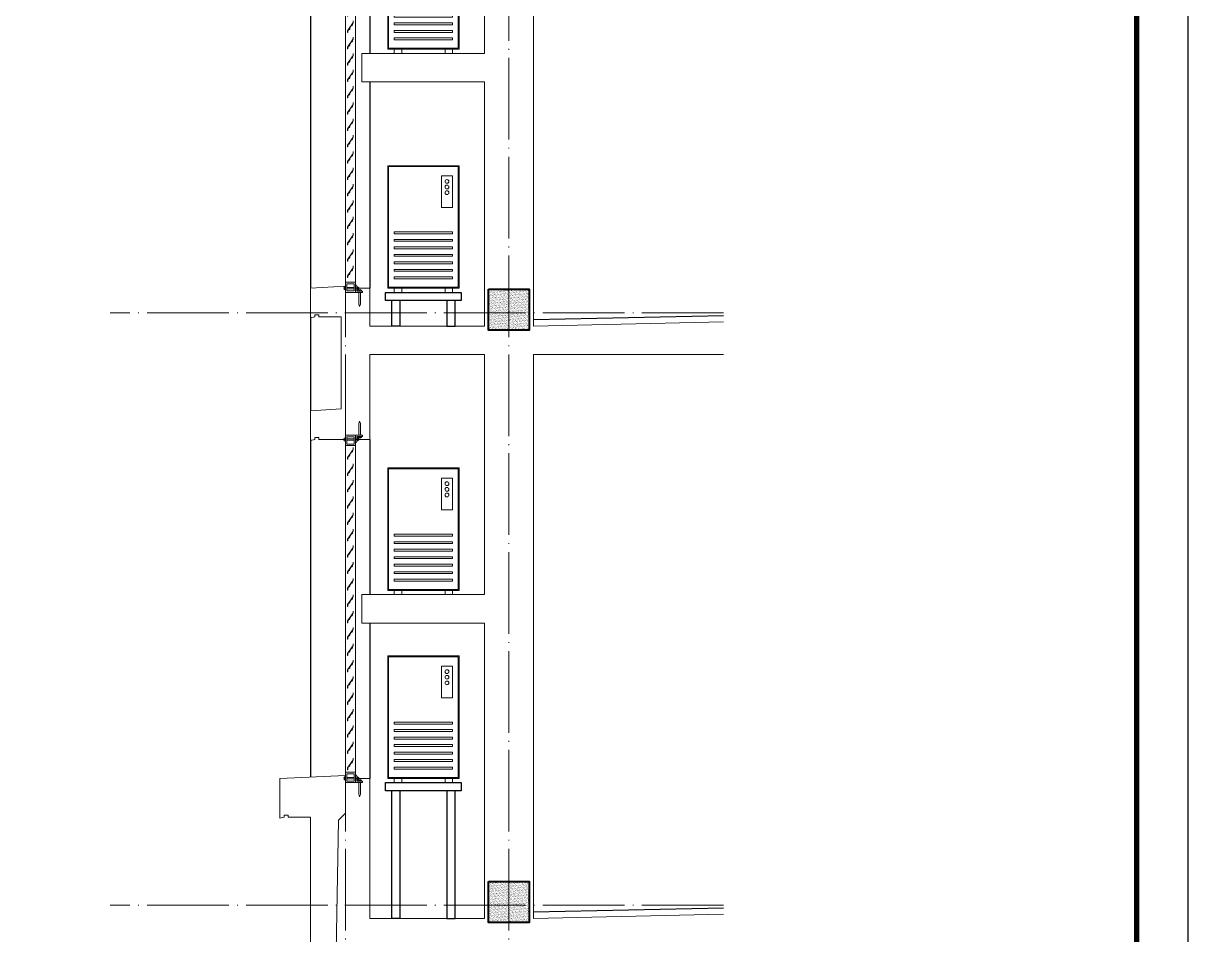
# Model space of a CAD drawing. Extents: x 27938 to 983267, y -209821 to 1628073.
# Drawn here: x 855683 to 861380, y -162788 to -158326 of the extents above; entities that cross this region are included whole.
import ezdxf

# ---------------------------------------------------------------- set-up
doc = ezdxf.new("R2010")
doc.units = 0
doc.header["$LTSCALE"] = 1000
doc.header["$MEASUREMENT"] = 0
doc.linetypes.add('DOTE', pattern=[2.42, 2, -0.2, 0.02, -0.2])
for name, color, linetype, lineweight in [('DOTE', 19, 'DOTE', 9), ('WALL', 9, 'Continuous', 40), ('内粉刷', 37, 'Continuous', 9), ('平面-空调室外机', 143, 'Continuous', 9), ('立面-洞口示意', 152, 'Continuous', 13), ('立面-百叶', 36, 'Continuous', 9)]:
    doc.layers.add(name, color=color, linetype=linetype, lineweight=lineweight)
doc.layers.add('yichutu', color=7, linetype='Continuous', true_color=0xffffff, plot=False)
for name, color, linetype in [('图框', 140, 'Continuous'), ('看线', 251, 'Continuous'), ('空调外机', 8, 'Continuous'), ('立面-看线', 251, 'Continuous')]:
    doc.layers.add(name, color=color, linetype=linetype)

# ---------------------------------------------------------------- blocks, each defined once
blk = doc.blocks.new('GFDDDDRG')
at = {"layer": '图框'}
blk.add_lwpolyline([(923310, -107437), (923310, -159999), (893610, -159999), (893610, -107437)], close=True, dxfattribs=at)
blk.add_lwpolyline([(923310, -107437), (923310, -159999), (893610, -159999), (893610, -107437)], close=True, dxfattribs=at)
at = {"layer": '图框', "const_width": 50}
blk.add_lwpolyline([(894110, -159499), (922810, -159499), (922810, -108687), (894110, -108687)], close=True, dxfattribs=at)
blk = doc.blocks.new('A$C245D61ED')
at = {"layer": '立面-百叶'}
for p, q in [((61.8, 57.3), (65.7, 69.8)), ((61.8, 0), (61.8, 57.3)), ((65.7, 69.8), (70, 57.3)), ((70, 0), (70, 57.3)), ((45.9, 0), (79.7, 0)), ((79.7, -6.2), (79.7, 0)), ((-7.5, -18.3), (-11.1, -18.3)), ((-7.5, -22.8), (-11.1, -22.8)), ((-7.5, -18.3), (-7.5, -22.8)), ((-4.1, -2150), (-4.1, -50)), ((38.4, -17.9), (3.4, -17.9)), ((38.4, -24.1), (3.4, -24.1)), ((45.9, -2150), (45.9, -50)), ((52.2, -6.2), (52.2, -31.7)), ((52.2, -6.2), (79.7, -6.2)), ((61.3, -17.9), (52.2, -17.9)), ((61.3, -24.1), (52.2, -24.1)), ((61.3, -24.1), (61.3, -17.9)), ((63.4, -10.2), (63.4, -14.4)), ((63.4, -10.2), (68.8, -10.2)), ((68.8, -10.2), (68.8, -14.4)), ((-7.5, -2177.2), (-11.1, -2177.2)), ((-7.5, -2181.7), (-11.1, -2181.7)), ((-7.5, -2181.7), (-7.5, -2177.2)), ((38.4, -2175.9), (3.4, -2175.9)), ((38.4, -2182.1), (3.4, -2182.1)), ((45.9, -2200), (79.7, -2200)), ((52.2, -2193.7), (52.2, -2168.3)), ((61.3, -2175.9), (52.2, -2175.9)), ((61.3, -2182.1), (52.2, -2182.1)), ((52.2, -2193.7), (79.7, -2193.7)), ((61.3, -2175.9), (61.3, -2182.1)), ((61.8, -2200), (61.8, -2257.3)), ((63.4, -2189.8), (63.4, -2185.6)), ((63.4, -2189.8), (68.8, -2189.8)), ((68.8, -2189.8), (68.8, -2185.6)), ((70, -2200), (70, -2257.3)), ((79.7, -2193.7), (79.7, -2200)), ((61.8, -2257.3), (65.7, -2269.8)), ((65.7, -2269.8), (70, -2257.3))]:
    blk.add_line(p, q, dxfattribs=at)
for points in [[(-4.1, 0), (-4.1, -50), (45.9, -50), (45.9, 0)], [(3.4, -7.5), (3.4, -42.5), (38.4, -42.5), (38.4, -7.5)]]:
    blk.add_lwpolyline(points, close=True, dxfattribs=at)
at = {"layer": '立面-百叶', "elevation": 0}
for points in [[(52.2, -14.4), (56.4, -14.4), (56.4, -27.5), (52.2, -27.5)], [(52.2, -2185.6), (56.4, -2185.6), (56.4, -2172.5), (52.2, -2172.5)]]:
    blk.add_lwpolyline(points, dxfattribs=at)
at = {"layer": '立面-百叶'}
for points in [[(18.6, -110, 0.381382), (16.2, -107.2, -0.56119), (16.1, -106.9), (25.8, -92.6, -0.56119), (26.1, -92.6, 0.381382), (29.6, -93.8, 0.433252), (29.7, -93.6), (29.3, -92.8, 0.372825), (29, -92.7, -2.886751), (30, -91.1, 0.372825), (30.3, -91.4), (31.1, -91.4, 0.433252), (31.3, -91.3, 0.381382), (28.9, -88.5, -0.56119), (28.7, -88.2), (34.4, -79.9), (34.4, -71), (33.6, -71), (33.6, -79.6), (6.5, -119.5), (6.5, -128.1), (7.4, -128.1), (7.4, -119.7), (13.1, -111.3, -0.56119), (13.4, -111.3, 0.381382), (16.9, -112.5, 0.433252), (17, -112.3), (16.6, -111.5, 0.372825), (16.3, -111.4, -2.886751), (17.3, -109.8, 0.372825), (17.6, -110.1), (18.4, -110.1, 0.433252)], [(18.6, -190, 0.381382), (16.2, -187.2, -0.56119), (16.1, -186.9), (25.8, -172.6, -0.56119), (26.1, -172.6, 0.381382), (29.6, -173.8, 0.433252), (29.7, -173.6), (29.3, -172.8, 0.372825), (29, -172.7, -2.886751), (30, -171.1, 0.372825), (30.3, -171.4), (31.1, -171.4, 0.433252), (31.3, -171.3, 0.381382), (28.9, -168.5, -0.56119), (28.7, -168.2), (34.4, -159.9), (34.4, -151), (33.6, -151), (33.6, -159.6), (6.5, -199.5), (6.5, -208.1), (7.4, -208.1), (7.4, -199.7), (13.1, -191.3, -0.56119), (13.4, -191.3, 0.381382), (16.9, -192.5, 0.433252), (17, -192.3), (16.6, -191.5, 0.372825), (16.3, -191.4, -2.886751), (17.3, -189.8, 0.372825), (17.6, -190.1), (18.4, -190.1, 0.433252)], [(18.6, -270, 0.381382), (16.2, -267.2, -0.56119), (16.1, -266.9), (25.8, -252.6, -0.56119), (26.1, -252.6, 0.381382), (29.6, -253.8, 0.433252), (29.7, -253.6), (29.3, -252.8, 0.372825), (29, -252.7, -2.886751), (30, -251.1, 0.372825), (30.3, -251.4), (31.1, -251.4, 0.433252), (31.3, -251.3, 0.381382), (28.9, -248.5, -0.56119), (28.7, -248.2), (34.4, -239.9), (34.4, -231), (33.6, -231), (33.6, -239.6), (6.5, -279.5), (6.5, -288.1), (7.4, -288.1), (7.4, -279.7), (13.1, -271.3, -0.56119), (13.4, -271.3, 0.381382), (16.9, -272.5, 0.433252), (17, -272.3), (16.6, -271.5, 0.372825), (16.3, -271.4, -2.886751), (17.3, -269.8, 0.372825), (17.6, -270.1), (18.4, -270.1, 0.433252)], [(18.6, -350, 0.381382), (16.2, -347.2, -0.56119), (16.1, -346.9), (25.8, -332.6, -0.56119), (26.1, -332.6, 0.381382), (29.6, -333.8, 0.433252), (29.7, -333.6), (29.3, -332.8, 0.372825), (29, -332.7, -2.886751), (30, -331.1, 0.372825), (30.3, -331.4), (31.1, -331.4, 0.433252), (31.3, -331.3, 0.381382), (28.9, -328.5, -0.56119), (28.7, -328.2), (34.4, -319.9), (34.4, -311), (33.6, -311), (33.6, -319.6), (6.5, -359.5), (6.5, -368.1), (7.4, -368.1), (7.4, -359.7), (13.1, -351.3, -0.56119), (13.4, -351.3, 0.381382), (16.9, -352.5, 0.433252), (17, -352.3), (16.6, -351.5, 0.372825), (16.3, -351.4, -2.886751), (17.3, -349.8, 0.372825), (17.6, -350.1), (18.4, -350.1, 0.433252)], [(18.6, -430, 0.381382), (16.2, -427.2, -0.56119), (16.1, -426.9), (25.8, -412.6, -0.56119), (26.1, -412.6, 0.381382), (29.6, -413.8, 0.433252), (29.7, -413.6), (29.3, -412.8, 0.372825), (29, -412.7, -2.886751), (30, -411.1, 0.372825), (30.3, -411.4), (31.1, -411.4, 0.433252), (31.3, -411.3, 0.381382), (28.9, -408.5, -0.56119), (28.7, -408.2), (34.4, -399.9), (34.4, -391), (33.6, -391), (33.6, -399.6), (6.5, -439.5), (6.5, -448.1), (7.4, -448.1), (7.4, -439.7), (13.1, -431.3, -0.56119), (13.4, -431.3, 0.381382), (16.9, -432.5, 0.433252), (17, -432.3), (16.6, -431.5, 0.372825), (16.3, -431.4, -2.886751), (17.3, -429.8, 0.372825), (17.6, -430.1), (18.4, -430.1, 0.433252)], [(18.6, -510, 0.381382), (16.2, -507.2, -0.56119), (16.1, -506.9), (25.8, -492.6, -0.56119), (26.1, -492.6, 0.381382), (29.6, -493.8, 0.433252), (29.7, -493.6), (29.3, -492.8, 0.372825), (29, -492.7, -2.886751), (30, -491.1, 0.372825), (30.3, -491.4), (31.1, -491.4, 0.433252), (31.3, -491.3, 0.381382), (28.9, -488.5, -0.56119), (28.7, -488.2), (34.4, -479.9), (34.4, -471), (33.6, -471), (33.6, -479.6), (6.5, -519.5), (6.5, -528.1), (7.4, -528.1), (7.4, -519.7), (13.1, -511.3, -0.56119), (13.4, -511.3, 0.381382), (16.9, -512.5, 0.433252), (17, -512.3), (16.6, -511.5, 0.372825), (16.3, -511.4, -2.886751), (17.3, -509.8, 0.372825), (17.6, -510.1), (18.4, -510.1, 0.433252)], [(18.6, -590, 0.381382), (16.2, -587.2, -0.56119), (16.1, -586.9), (25.8, -572.6, -0.56119), (26.1, -572.6, 0.381382), (29.6, -573.8, 0.433252), (29.7, -573.6), (29.3, -572.8, 0.372825), (29, -572.7, -2.886751), (30, -571.1, 0.372825), (30.3, -571.4), (31.1, -571.4, 0.433252), (31.3, -571.3, 0.381382), (28.9, -568.5, -0.56119), (28.7, -568.2), (34.4, -559.9), (34.4, -551), (33.6, -551), (33.6, -559.6), (6.5, -599.5), (6.5, -608.1), (7.4, -608.1), (7.4, -599.7), (13.1, -591.3, -0.56119), (13.4, -591.3, 0.381382), (16.9, -592.5, 0.433252), (17, -592.3), (16.6, -591.5, 0.372825), (16.3, -591.4, -2.886751), (17.3, -589.8, 0.372825), (17.6, -590.1), (18.4, -590.1, 0.433252)], [(18.6, -670, 0.381382), (16.2, -667.2, -0.56119), (16.1, -666.9), (25.8, -652.6, -0.56119), (26.1, -652.6, 0.381382), (29.6, -653.8, 0.433252), (29.7, -653.6), (29.3, -652.8, 0.372825), (29, -652.7, -2.886751), (30, -651.1, 0.372825), (30.3, -651.4), (31.1, -651.4, 0.433252), (31.3, -651.3, 0.381382), (28.9, -648.5, -0.56119), (28.7, -648.2), (34.4, -639.9), (34.4, -631), (33.6, -631), (33.6, -639.6), (6.5, -679.5), (6.5, -688.1), (7.4, -688.1), (7.4, -679.7), (13.1, -671.3, -0.56119), (13.4, -671.3, 0.381382), (16.9, -672.5, 0.433252), (17, -672.3), (16.6, -671.5, 0.372825), (16.3, -671.4, -2.886751), (17.3, -669.8, 0.372825), (17.6, -670.1), (18.4, -670.1, 0.433252)], [(18.6, -750, 0.381382), (16.2, -747.2, -0.56119), (16.1, -746.9), (25.8, -732.6, -0.56119), (26.1, -732.6, 0.381382), (29.6, -733.8, 0.433252), (29.7, -733.6), (29.3, -732.8, 0.372825), (29, -732.7, -2.886751), (30, -731.1, 0.372825), (30.3, -731.4), (31.1, -731.4, 0.433252), (31.3, -731.3, 0.381382), (28.9, -728.5, -0.56119), (28.7, -728.2), (34.4, -719.9), (34.4, -711), (33.6, -711), (33.6, -719.6), (6.5, -759.5), (6.5, -768.1), (7.4, -768.1), (7.4, -759.7), (13.1, -751.3, -0.56119), (13.4, -751.3, 0.381382), (16.9, -752.5, 0.433252), (17, -752.3), (16.6, -751.5, 0.372825), (16.3, -751.4, -2.886751), (17.3, -749.8, 0.372825), (17.6, -750.1), (18.4, -750.1, 0.433252)], [(18.6, -830, 0.381382), (16.2, -827.2, -0.56119), (16.1, -826.9), (25.8, -812.6, -0.56119), (26.1, -812.6, 0.381382), (29.6, -813.8, 0.433252), (29.7, -813.6), (29.3, -812.8, 0.372825), (29, -812.7, -2.886751), (30, -811.1, 0.372825), (30.3, -811.4), (31.1, -811.4, 0.433252), (31.3, -811.3, 0.381382), (28.9, -808.5, -0.56119), (28.7, -808.2), (34.4, -799.9), (34.4, -791), (33.6, -791), (33.6, -799.6), (6.5, -839.5), (6.5, -848.1), (7.4, -848.1), (7.4, -839.7), (13.1, -831.3, -0.56119), (13.4, -831.3, 0.381382), (16.9, -832.5, 0.433252), (17, -832.3), (16.6, -831.5, 0.372825), (16.3, -831.4, -2.886751), (17.3, -829.8, 0.372825), (17.6, -830.1), (18.4, -830.1, 0.433252)], [(18.6, -910, 0.381382), (16.2, -907.2, -0.56119), (16.1, -906.9), (25.8, -892.6, -0.56119), (26.1, -892.6, 0.381382), (29.6, -893.8, 0.433252), (29.7, -893.6), (29.3, -892.8, 0.372825), (29, -892.7, -2.886751), (30, -891.1, 0.372825), (30.3, -891.4), (31.1, -891.4, 0.433252), (31.3, -891.3, 0.381382), (28.9, -888.5, -0.56119), (28.7, -888.2), (34.4, -879.9), (34.4, -871), (33.6, -871), (33.6, -879.6), (6.5, -919.5), (6.5, -928.1), (7.4, -928.1), (7.4, -919.7), (13.1, -911.3, -0.56119), (13.4, -911.3, 0.381382), (16.9, -912.5, 0.433252), (17, -912.3), (16.6, -911.5, 0.372825), (16.3, -911.4, -2.886751), (17.3, -909.8, 0.372825), (17.6, -910.1), (18.4, -910.1, 0.433252)], [(18.6, -990, 0.381382), (16.2, -987.2, -0.56119), (16.1, -986.9), (25.8, -972.6, -0.56119), (26.1, -972.6, 0.381382), (29.6, -973.8, 0.433252), (29.7, -973.6), (29.3, -972.8, 0.372825), (29, -972.7, -2.886751), (30, -971.1, 0.372825), (30.3, -971.4), (31.1, -971.4, 0.433252), (31.3, -971.3, 0.381382), (28.9, -968.5, -0.56119), (28.7, -968.2), (34.4, -959.9), (34.4, -951), (33.6, -951), (33.6, -959.6), (6.5, -999.5), (6.5, -1008.1), (7.4, -1008.1), (7.4, -999.7), (13.1, -991.3, -0.56119), (13.4, -991.3, 0.381382), (16.9, -992.5, 0.433252), (17, -992.3), (16.6, -991.5, 0.372825), (16.3, -991.4, -2.886751), (17.3, -989.8, 0.372825), (17.6, -990.1), (18.4, -990.1, 0.433252)], [(18.6, -1070, 0.381382), (16.2, -1067.2, -0.56119), (16.1, -1066.9), (25.8, -1052.6, -0.56119), (26.1, -1052.6, 0.381382), (29.6, -1053.8, 0.433252), (29.7, -1053.6), (29.3, -1052.8, 0.372825), (29, -1052.7, -2.886751), (30, -1051.1, 0.372825), (30.3, -1051.4), (31.1, -1051.4, 0.433252), (31.3, -1051.3, 0.381382), (28.9, -1048.5, -0.56119), (28.7, -1048.2), (34.4, -1039.9), (34.4, -1031), (33.6, -1031), (33.6, -1039.6), (6.5, -1079.5), (6.5, -1088.1), (7.4, -1088.1), (7.4, -1079.7), (13.1, -1071.3, -0.56119), (13.4, -1071.3, 0.381382), (16.9, -1072.5, 0.433252), (17, -1072.3), (16.6, -1071.5, 0.372825), (16.3, -1071.4, -2.886751), (17.3, -1069.8, 0.372825), (17.6, -1070.1), (18.4, -1070.1, 0.433252)], [(18.6, -1150, 0.381382), (16.2, -1147.2, -0.56119), (16.1, -1146.9), (25.8, -1132.6, -0.56119), (26.1, -1132.6, 0.381382), (29.6, -1133.8, 0.433252), (29.7, -1133.6), (29.3, -1132.8, 0.372825), (29, -1132.7, -2.886751), (30, -1131.1, 0.372825), (30.3, -1131.4), (31.1, -1131.4, 0.433252), (31.3, -1131.3, 0.381382), (28.9, -1128.5, -0.56119), (28.7, -1128.2), (34.4, -1119.9), (34.4, -1111), (33.6, -1111), (33.6, -1119.6), (6.5, -1159.5), (6.5, -1168.1), (7.4, -1168.1), (7.4, -1159.7), (13.1, -1151.3, -0.56119), (13.4, -1151.3, 0.381382), (16.9, -1152.5, 0.433252), (17, -1152.3), (16.6, -1151.5, 0.372825), (16.3, -1151.4, -2.886751), (17.3, -1149.8, 0.372825), (17.6, -1150.1), (18.4, -1150.1, 0.433252)], [(18.6, -1230, 0.381382), (16.2, -1227.2, -0.56119), (16.1, -1226.9), (25.8, -1212.6, -0.56119), (26.1, -1212.6, 0.381382), (29.6, -1213.8, 0.433252), (29.7, -1213.6), (29.3, -1212.8, 0.372825), (29, -1212.7, -2.886751), (30, -1211.1, 0.372825), (30.3, -1211.4), (31.1, -1211.4, 0.433252), (31.3, -1211.3, 0.381382), (28.9, -1208.5, -0.56119), (28.7, -1208.2), (34.4, -1199.9), (34.4, -1191), (33.6, -1191), (33.6, -1199.6), (6.5, -1239.5), (6.5, -1248.1), (7.4, -1248.1), (7.4, -1239.7), (13.1, -1231.3, -0.56119), (13.4, -1231.3, 0.381382), (16.9, -1232.5, 0.433252), (17, -1232.3), (16.6, -1231.5, 0.372825), (16.3, -1231.4, -2.886751), (17.3, -1229.8, 0.372825), (17.6, -1230.1), (18.4, -1230.1, 0.433252)], [(18.6, -1310, 0.381382), (16.2, -1307.2, -0.56119), (16.1, -1306.9), (25.8, -1292.6, -0.56119), (26.1, -1292.6, 0.381382), (29.6, -1293.8, 0.433252), (29.7, -1293.6), (29.3, -1292.8, 0.372825), (29, -1292.7, -2.886751), (30, -1291.1, 0.372825), (30.3, -1291.4), (31.1, -1291.4, 0.433252), (31.3, -1291.3, 0.381382), (28.9, -1288.5, -0.56119), (28.7, -1288.2), (34.4, -1279.9), (34.4, -1271), (33.6, -1271), (33.6, -1279.6), (6.5, -1319.5), (6.5, -1328.1), (7.4, -1328.1), (7.4, -1319.7), (13.1, -1311.3, -0.56119), (13.4, -1311.3, 0.381382), (16.9, -1312.5, 0.433252), (17, -1312.3), (16.6, -1311.5, 0.372825), (16.3, -1311.4, -2.886751), (17.3, -1309.8, 0.372825), (17.6, -1310.1), (18.4, -1310.1, 0.433252)], [(18.6, -1390, 0.381382), (16.2, -1387.2, -0.56119), (16.1, -1386.9), (25.8, -1372.6, -0.56119), (26.1, -1372.6, 0.381382), (29.6, -1373.8, 0.433252), (29.7, -1373.6), (29.3, -1372.8, 0.372825), (29, -1372.7, -2.886751), (30, -1371.1, 0.372825), (30.3, -1371.4), (31.1, -1371.4, 0.433252), (31.3, -1371.3, 0.381382), (28.9, -1368.5, -0.56119), (28.7, -1368.2), (34.4, -1359.9), (34.4, -1351), (33.6, -1351), (33.6, -1359.6), (6.5, -1399.5), (6.5, -1408.1), (7.4, -1408.1), (7.4, -1399.7), (13.1, -1391.3, -0.56119), (13.4, -1391.3, 0.381382), (16.9, -1392.5, 0.433252), (17, -1392.3), (16.6, -1391.5, 0.372825), (16.3, -1391.4, -2.886751), (17.3, -1389.8, 0.372825), (17.6, -1390.1), (18.4, -1390.1, 0.433252)], [(18.6, -1470, 0.381382), (16.2, -1467.2, -0.56119), (16.1, -1466.9), (25.8, -1452.6, -0.56119), (26.1, -1452.6, 0.381382), (29.6, -1453.8, 0.433252), (29.7, -1453.6), (29.3, -1452.8, 0.372825), (29, -1452.7, -2.886751), (30, -1451.1, 0.372825), (30.3, -1451.4), (31.1, -1451.4, 0.433252), (31.3, -1451.3, 0.381382), (28.9, -1448.5, -0.56119), (28.7, -1448.2), (34.4, -1439.9), (34.4, -1431), (33.6, -1431), (33.6, -1439.6), (6.5, -1479.5), (6.5, -1488.1), (7.4, -1488.1), (7.4, -1479.7), (13.1, -1471.3, -0.56119), (13.4, -1471.3, 0.381382), (16.9, -1472.5, 0.433252), (17, -1472.3), (16.6, -1471.5, 0.372825), (16.3, -1471.4, -2.886751), (17.3, -1469.8, 0.372825), (17.6, -1470.1), (18.4, -1470.1, 0.433252)], [(18.6, -1550, 0.381382), (16.2, -1547.2, -0.56119), (16.1, -1546.9), (25.8, -1532.6, -0.56119), (26.1, -1532.6, 0.381382), (29.6, -1533.8, 0.433252), (29.7, -1533.6), (29.3, -1532.8, 0.372825), (29, -1532.7, -2.886751), (30, -1531.1, 0.372825), (30.3, -1531.4), (31.1, -1531.4, 0.433252), (31.3, -1531.3, 0.381382), (28.9, -1528.5, -0.56119), (28.7, -1528.2), (34.4, -1519.9), (34.4, -1511), (33.6, -1511), (33.6, -1519.6), (6.5, -1559.5), (6.5, -1568.1), (7.4, -1568.1), (7.4, -1559.7), (13.1, -1551.3, -0.56119), (13.4, -1551.3, 0.381382), (16.9, -1552.5, 0.433252), (17, -1552.3), (16.6, -1551.5, 0.372825), (16.3, -1551.4, -2.886751), (17.3, -1549.8, 0.372825), (17.6, -1550.1), (18.4, -1550.1, 0.433252)], [(18.6, -1630, 0.381382), (16.2, -1627.2, -0.56119), (16.1, -1626.9), (25.8, -1612.6, -0.56119), (26.1, -1612.6, 0.381382), (29.6, -1613.8, 0.433252), (29.7, -1613.6), (29.3, -1612.8, 0.372825), (29, -1612.7, -2.886751), (30, -1611.1, 0.372825), (30.3, -1611.4), (31.1, -1611.4, 0.433252), (31.3, -1611.3, 0.381382), (28.9, -1608.5, -0.56119), (28.7, -1608.2), (34.4, -1599.9), (34.4, -1591), (33.6, -1591), (33.6, -1599.6), (6.5, -1639.5), (6.5, -1648.1), (7.4, -1648.1), (7.4, -1639.7), (13.1, -1631.3, -0.56119), (13.4, -1631.3, 0.381382), (16.9, -1632.5, 0.433252), (17, -1632.3), (16.6, -1631.5, 0.372825), (16.3, -1631.4, -2.886751), (17.3, -1629.8, 0.372825), (17.6, -1630.1), (18.4, -1630.1, 0.433252)], [(18.6, -1710, 0.381382), (16.2, -1707.2, -0.56119), (16.1, -1706.9), (25.8, -1692.6, -0.56119), (26.1, -1692.6, 0.381382), (29.6, -1693.8, 0.433252), (29.7, -1693.6), (29.3, -1692.8, 0.372825), (29, -1692.7, -2.886751), (30, -1691.1, 0.372825), (30.3, -1691.4), (31.1, -1691.4, 0.433252), (31.3, -1691.3, 0.381382), (28.9, -1688.5, -0.56119), (28.7, -1688.2), (34.4, -1679.9), (34.4, -1671), (33.6, -1671), (33.6, -1679.6), (6.5, -1719.5), (6.5, -1728.1), (7.4, -1728.1), (7.4, -1719.7), (13.1, -1711.3, -0.56119), (13.4, -1711.3, 0.381382), (16.9, -1712.5, 0.433252), (17, -1712.3), (16.6, -1711.5, 0.372825), (16.3, -1711.4, -2.886751), (17.3, -1709.8, 0.372825), (17.6, -1710.1), (18.4, -1710.1, 0.433252)], [(18.6, -1790, 0.381382), (16.2, -1787.2, -0.56119), (16.1, -1786.9), (25.8, -1772.6, -0.56119), (26.1, -1772.6, 0.381382), (29.6, -1773.8, 0.433252), (29.7, -1773.6), (29.3, -1772.8, 0.372825), (29, -1772.7, -2.886751), (30, -1771.1, 0.372825), (30.3, -1771.4), (31.1, -1771.4, 0.433252), (31.3, -1771.3, 0.381382), (28.9, -1768.5, -0.56119), (28.7, -1768.2), (34.4, -1759.9), (34.4, -1751), (33.6, -1751), (33.6, -1759.6), (6.5, -1799.5), (6.5, -1808.1), (7.4, -1808.1), (7.4, -1799.7), (13.1, -1791.3, -0.56119), (13.4, -1791.3, 0.381382), (16.9, -1792.5, 0.433252), (17, -1792.3), (16.6, -1791.5, 0.372825), (16.3, -1791.4, -2.886751), (17.3, -1789.8, 0.372825), (17.6, -1790.1), (18.4, -1790.1, 0.433252)], [(18.6, -1870, 0.381382), (16.2, -1867.2, -0.56119), (16.1, -1866.9), (25.8, -1852.6, -0.56119), (26.1, -1852.6, 0.381382), (29.6, -1853.8, 0.433252), (29.7, -1853.6), (29.3, -1852.8, 0.372825), (29, -1852.7, -2.886751), (30, -1851.1, 0.372825), (30.3, -1851.4), (31.1, -1851.4, 0.433252), (31.3, -1851.3, 0.381382), (28.9, -1848.5, -0.56119), (28.7, -1848.2), (34.4, -1839.9), (34.4, -1831), (33.6, -1831), (33.6, -1839.6), (6.5, -1879.5), (6.5, -1888.1), (7.4, -1888.1), (7.4, -1879.7), (13.1, -1871.3, -0.56119), (13.4, -1871.3, 0.381382), (16.9, -1872.5, 0.433252), (17, -1872.3), (16.6, -1871.5, 0.372825), (16.3, -1871.4, -2.886751), (17.3, -1869.8, 0.372825), (17.6, -1870.1), (18.4, -1870.1, 0.433252)], [(18.6, -1950, 0.381382), (16.2, -1947.2, -0.56119), (16.1, -1946.9), (25.8, -1932.6, -0.56119), (26.1, -1932.6, 0.381382), (29.6, -1933.8, 0.433252), (29.7, -1933.6), (29.3, -1932.8, 0.372825), (29, -1932.7, -2.886751), (30, -1931.1, 0.372825), (30.3, -1931.4), (31.1, -1931.4, 0.433252), (31.3, -1931.3, 0.381382), (28.9, -1928.5, -0.56119), (28.7, -1928.2), (34.4, -1919.9), (34.4, -1911), (33.6, -1911), (33.6, -1919.6), (6.5, -1959.5), (6.5, -1968.1), (7.4, -1968.1), (7.4, -1959.7), (13.1, -1951.3, -0.56119), (13.4, -1951.3, 0.381382), (16.9, -1952.5, 0.433252), (17, -1952.3), (16.6, -1951.5, 0.372825), (16.3, -1951.4, -2.886751), (17.3, -1949.8, 0.372825), (17.6, -1950.1), (18.4, -1950.1, 0.433252)], [(18.6, -2030, 0.381382), (16.2, -2027.2, -0.56119), (16.1, -2026.9), (25.8, -2012.6, -0.56119), (26.1, -2012.6, 0.381382), (29.6, -2013.8, 0.433252), (29.7, -2013.6), (29.3, -2012.8, 0.372825), (29, -2012.7, -2.886751), (30, -2011.1, 0.372825), (30.3, -2011.4), (31.1, -2011.4, 0.433252), (31.3, -2011.3, 0.381382), (28.9, -2008.5, -0.56119), (28.7, -2008.2), (34.4, -1999.9), (34.4, -1991), (33.6, -1991), (33.6, -1999.6), (6.5, -2039.5), (6.5, -2048.1), (7.4, -2048.1), (7.4, -2039.7), (13.1, -2031.3, -0.56119), (13.4, -2031.3, 0.381382), (16.9, -2032.5, 0.433252), (17, -2032.3), (16.6, -2031.5, 0.372825), (16.3, -2031.4, -2.886751), (17.3, -2029.8, 0.372825), (17.6, -2030.1), (18.4, -2030.1, 0.433252)], [(18.6, -2110, 0.381382), (16.2, -2107.2, -0.56119), (16.1, -2106.9), (25.8, -2092.6, -0.56119), (26.1, -2092.6, 0.381382), (29.6, -2093.8, 0.433252), (29.7, -2093.6), (29.3, -2092.8, 0.372825), (29, -2092.7, -2.886751), (30, -2091.1, 0.372825), (30.3, -2091.4), (31.1, -2091.4, 0.433252), (31.3, -2091.3, 0.381382), (28.9, -2088.5, -0.56119), (28.7, -2088.2), (34.4, -2079.9), (34.4, -2071), (33.6, -2071), (33.6, -2079.6), (6.5, -2119.5), (6.5, -2128.1), (7.4, -2128.1), (7.4, -2119.7), (13.1, -2111.3, -0.56119), (13.4, -2111.3, 0.381382), (16.9, -2112.5, 0.433252), (17, -2112.3), (16.6, -2111.5, 0.372825), (16.3, -2111.4, -2.886751), (17.3, -2109.8, 0.372825), (17.6, -2110.1), (18.4, -2110.1, 0.433252)]]:
    blk.add_lwpolyline(points, format="xyb", close=True, dxfattribs=at)
at = {"layer": '立面-百叶', "elevation": 0}
for points in [[(-4.1, -2200), (-4.1, -2150), (45.9, -2150), (45.9, -2200)], [(3.4, -2192.5), (3.4, -2157.5), (38.4, -2157.5), (38.4, -2192.5)]]:
    blk.add_lwpolyline(points, close=True, dxfattribs=at)
at = {"layer": '立面-百叶'}
for centre, radius, start, end in [((-2.6, -20.6), 8.77, 100.1805, 164.9513), ((-2.6, -20.6), 8.77, 195.0487, 259.8195), ((42.9, -28), 9.94, 287.5787, 338.7505), ((66.1, -4.4), 10.4, 190.1805, 254.9513), ((66.1, -4.4), 10.4, 285.0487, 349.8195), ((42.9, -2172), 9.94, 21.2495, 72.4213), ((-2.6, -2179.4), 8.77, 100.1805, 164.9513), ((-2.6, -2179.4), 8.77, 195.0487, 259.8195), ((66.1, -2195.6), 10.4, 105.0487, 169.8195), ((66.1, -2195.6), 10.4, 10.1805, 74.9513)]:
    blk.add_arc(centre, radius, start, end, dxfattribs=at)
blk = doc.blocks.new('kongtiao')
for p, q in [((-338.7, 49), (-338.7, -550.8)), ((11, 49), (-338.7, 49)), ((-334.1, 44.4), (-334.1, -546.2)), ((6.4, 44.4), (-334.1, 44.4)), ((6.4, -546.2), (6.4, 44.4)), ((11, -550.8), (11, 49)), ((-76.2, -0.5), (-76.2, -156.5)), ((-21.1, -0.5), (-76.2, -0.5)), ((-21.1, -156.5), (-21.1, -0.5)), ((-76.2, -156.5), (-21.1, -156.5)), ((-338.7, -550.8), (11, -550.8)), ((-334.1, -546.2), (6.4, -546.2)), ((-306.6, -550.8), (-306.6, -571.2)), ((-269.8, -571.2), (-269.8, -550.8)), ((-57.9, -571.2), (-57.9, -550.8)), ((-21.1, -550.8), (-21.1, -571.2)), ((-306.6, -571.2), (-269.8, -571.2)), ((-21.1, -571.2), (-57.9, -571.2))]:
    blk.add_line(p, q)
for points in [[(-306.6, -275.4), (-21.1, -275.4), (-21.1, -284.6), (-306.6, -284.6)], [(-306.6, -312.1), (-21.1, -312.1), (-21.1, -321.3), (-306.6, -321.3)], [(-306.6, -348.8), (-21.1, -348.8), (-21.1, -358), (-306.6, -358)], [(-306.6, -385.6), (-21.1, -385.6), (-21.1, -394.7), (-306.6, -394.7)], [(-306.6, -422.3), (-21.1, -422.3), (-21.1, -431.5), (-306.6, -431.5)], [(-306.6, -459), (-21.1, -459), (-21.1, -468.2), (-306.6, -468.2)], [(-306.6, -495.7), (-21.1, -495.7), (-21.1, -504.9), (-306.6, -504.9)]]:
    blk.add_lwpolyline(points, close=True)
for centre in [(-48.7, -28), (-48.7, -55.6), (-48.7, -83.1)]:
    blk.add_circle(centre, 9.18)
blk = doc.blocks.new('VBCVBCBCBF')
at = {"layer": '立面-看线'}
h = blk.add_hatch(dxfattribs=at)
h.set_pattern_fill('碎沙', color=256, scale=4)
h.set_pattern_definition([(37.5, (93928.707, -502733.035), (-0.32000626, 9.78826475), [0, -7.7216, 0, -8.636, 0, -8.255]), (7.5, (93928.707, -502733.035), (8.99046566, 14.33650201), [0, -4.1656, 0, -6.9596, 0, -2.667]), (327.5, (93922.458, -502733.035), (15.819847405, 0.02874369), [0, -2.54, 0, -9.144, 0, -11.938]), (317.5, (93922.458, -502733.035), (15.27112905, 4.45858647), [0, -1.27, 0, -5.9944, 0, -6.858])])
h.paths.add_polyline_path([(894981.9, -117371.1), (895181.9, -117371.1), (895181.9, -117171.1), (894981.9, -117171.1)])
at = {"layer": 'WALL'}
blk.add_lwpolyline([(894981.9, -117171.1), (895181.9, -117171.1), (895181.9, -117371.1), (894981.9, -117371.1)], close=True, dxfattribs=at)
at = {"layer": '内粉刷'}
for points in [[(894332, -117166.1), (894401.9, -117166.1), (894401.9, -117351.1), (894961.9, -117351.1), (894961.9, -116156.1), (894361.9, -116156.1), (894361.9, -116016.1), (894961.9, -116016.1), (894961.9, -114591.1)], [(895201.9, -117351.1), (895201.9, -114591.1)], [(894281.9, -117156.1), (894111.9, -117166.1), (894111.9, -117306.1)], [(894151.9, -117306.1), (894151.9, -117296.1), (894131.9, -117296.1), (894131.9, -117306.1), (894111.9, -117311.1), (894111.9, -117306.1)], [(894151.9, -117306.1), (894261.9, -117306.1), (894261.9, -117756.1), (894111.9, -117766.1), (894111.9, -117906.1)], [(896131.9, -117331.1), (895201.9, -117351.1)], [(894331.9, -117906.1), (894401.9, -117906.1), (894401.9, -117491.1), (894961.9, -117491.1)], [(895201.9, -117491.1), (896131.9, -117491.1)], [(894151.9, -117906.1), (894151.9, -117896.1), (894131.9, -117896.1), (894131.9, -117906.1), (894111.9, -117911.1), (894111.9, -117906.1)], [(894151.9, -117906.1), (894281.9, -117906.1)]]:
    blk.add_lwpolyline(points, dxfattribs=at)
at = {"layer": '看线'}
for p, q in [((894111.9, -115006.1), (894111.9, -117166.1)), ((894401.9, -115006.1), (894401.9, -116016.1)), ((894401.9, -116156.1), (894401.9, -117166.1)), ((894111.9, -117306.1), (894111.9, -117766.1))]:
    blk.add_line(p, q, dxfattribs=at)
at = {"layer": '看线', "color": 32}
blk.add_lwpolyline([(896131.9, -117301.1), (895201.9, -117321.1)], dxfattribs=at)
at = {"layer": '空调外机', "linetype": 'Continuous'}
blk.add_lwpolyline([(894849, -117226.1), (894479, -117226.1), (894479, -117186.1), (894849, -117186.1)], close=True, dxfattribs=at)
for points in [[(894549, -117226.1), (894549, -117351.1), (894509, -117351.1), (894509, -117226.1)], [(894779, -117226.1), (894779, -117351.1), (894819, -117351.1), (894819, -117226.1)]]:
    blk.add_lwpolyline(points, dxfattribs=at)
blk.add_blockref('A$C245D61ED', (894286, -114986.1))
at = {"layer": '平面-空调室外机'}
for p in [(894827.8, -115444.9), (894827.8, -116614.9)]:
    blk.add_blockref('kongtiao', p, dxfattribs=at)
blk = doc.blocks.new('GDFGDGDXAXAFDSD')
at = {"layer": '立面-百叶'}
for p, q in [((885057.2, -117828.8), (885061.1, -117816.2)), ((885057.2, -117886.1), (885057.2, -117828.8)), ((885061.1, -117816.2), (885065.4, -117828.8)), ((885065.4, -117886.1), (885065.4, -117828.8)), ((884987.9, -117904.4), (884984.4, -117904.4)), ((884987.9, -117908.9), (884984.4, -117908.9)), ((884987.9, -117904.4), (884987.9, -117908.9)), ((885033.9, -117904), (884998.9, -117904)), ((885033.9, -117910.2), (884998.9, -117910.2)), ((885041.4, -117886.1), (885075.1, -117886.1)), ((885047.6, -117892.3), (885047.6, -117917.7)), ((885047.6, -117892.3), (885075.1, -117892.3)), ((885056.8, -117904), (885047.6, -117904)), ((885056.8, -117910.2), (885047.6, -117910.2)), ((885056.8, -117910.2), (885056.8, -117904)), ((885058.8, -117896.2), (885058.8, -117900.5)), ((885058.8, -117896.2), (885064.2, -117896.2)), ((885064.2, -117896.2), (885064.2, -117900.5)), ((885075.1, -117892.3), (885075.1, -117886.1)), ((884991.4, -119536), (884991.4, -117936.1)), ((885041.4, -119536), (885041.4, -117936.1)), ((884987.9, -119563.2), (884984.4, -119563.2)), ((884987.9, -119567.8), (884984.4, -119567.8)), ((884987.9, -119567.8), (884987.9, -119563.2)), ((885033.9, -119561.9), (884998.9, -119561.9)), ((885033.9, -119568.2), (884998.9, -119568.2)), ((885047.6, -119579.8), (885047.6, -119554.4)), ((885056.8, -119561.9), (885047.6, -119561.9)), ((885056.8, -119568.2), (885047.6, -119568.2)), ((885047.6, -119579.8), (885075.1, -119579.8)), ((885056.8, -119561.9), (885056.8, -119568.2)), ((885058.8, -119575.9), (885058.8, -119571.7)), ((885058.8, -119575.9), (885064.2, -119575.9)), ((885064.2, -119575.9), (885064.2, -119571.7)), ((885075.1, -119579.8), (885075.1, -119586)), ((885041.4, -119586), (885075.1, -119586)), ((885057.2, -119586), (885057.2, -119643.4)), ((885065.4, -119586), (885065.4, -119643.3)), ((885057.2, -119643.4), (885061.1, -119655.9)), ((885061.1, -119655.9), (885065.4, -119643.3))]:
    blk.add_line(p, q, dxfattribs=at)
at = {"layer": '立面-百叶', "elevation": 0}
for points in [[(884991.4, -117886.1), (884991.4, -117936.1), (885041.4, -117936.1), (885041.4, -117886.1)], [(884998.9, -117893.6), (884998.9, -117928.6), (885033.9, -117928.6), (885033.9, -117893.6)]]:
    blk.add_lwpolyline(points, close=True, dxfattribs=at)
at = {"layer": '立面-百叶'}
for points in [[(885047.7, -117900.5), (885051.9, -117900.5), (885051.9, -117913.6), (885047.7, -117913.6)], [(885047.7, -119571.6), (885051.9, -119571.6), (885051.9, -119558.5), (885047.7, -119558.5)]]:
    blk.add_lwpolyline(points, dxfattribs=at)
at = {"layer": '立面-百叶', "elevation": 0}
for points in [[(885014.1, -117985.3, 0.381382), (885011.6, -117982.5, -0.56119), (885011.5, -117982.3), (885021.3, -117967.9, -0.56119), (885021.6, -117967.9, 0.381382), (885025, -117969.1, 0.433252), (885025.1, -117968.9), (885024.7, -117968.1, 0.372825), (885024.4, -117968, -2.886751), (885025.5, -117966.4, 0.372825), (885025.7, -117966.7), (885026.6, -117966.7, 0.433252), (885026.7, -117966.6, 0.381382), (885024.3, -117963.8, -0.56119), (885024.2, -117963.5), (885029.9, -117955.2), (885029.9, -117946.3), (885029, -117946.3), (885029, -117955), (885002, -117994.8), (885002, -118003.4), (885002.8, -118003.4), (885002.8, -117995.1), (885008.6, -117986.6, -0.56119), (885008.9, -117986.6, 0.381382), (885012.3, -117987.8, 0.433252), (885012.4, -117987.6), (885012.1, -117986.8, 0.372825), (885011.8, -117986.7, -2.886751), (885012.8, -117985.2, 0.372825), (885013, -117985.4), (885013.9, -117985.4, 0.433252)], [(885014.1, -118065.3, 0.381382), (885011.6, -118062.5, -0.56119), (885011.5, -118062.3), (885021.3, -118047.9, -0.56119), (885021.6, -118047.9, 0.381382), (885025, -118049.1, 0.433252), (885025.1, -118048.9), (885024.7, -118048.1, 0.372825), (885024.4, -118048, -2.886751), (885025.5, -118046.4, 0.372825), (885025.7, -118046.7), (885026.6, -118046.7, 0.433252), (885026.7, -118046.6, 0.381382), (885024.3, -118043.8, -0.56119), (885024.2, -118043.5), (885029.9, -118035.2), (885029.9, -118026.3), (885029, -118026.3), (885029, -118035), (885002, -118074.8), (885002, -118083.4), (885002.8, -118083.4), (885002.8, -118075.1), (885008.6, -118066.6, -0.56119), (885008.9, -118066.6, 0.381382), (885012.3, -118067.8, 0.433252), (885012.4, -118067.6), (885012.1, -118066.8, 0.372825), (885011.8, -118066.7, -2.886751), (885012.8, -118065.2, 0.372825), (885013, -118065.4), (885013.9, -118065.4, 0.433252)], [(885014.1, -118145.3, 0.381382), (885011.6, -118142.5, -0.56119), (885011.5, -118142.3), (885021.3, -118127.9, -0.56119), (885021.6, -118127.9, 0.381382), (885025, -118129.1, 0.433252), (885025.1, -118128.9), (885024.7, -118128.1, 0.372825), (885024.4, -118128, -2.886751), (885025.5, -118126.4, 0.372825), (885025.7, -118126.7), (885026.6, -118126.7, 0.433252), (885026.7, -118126.6, 0.381382), (885024.3, -118123.8, -0.56119), (885024.2, -118123.5), (885029.9, -118115.2), (885029.9, -118106.3), (885029, -118106.3), (885029, -118115), (885002, -118154.8), (885002, -118163.4), (885002.8, -118163.4), (885002.8, -118155.1), (885008.6, -118146.6, -0.56119), (885008.9, -118146.6, 0.381382), (885012.3, -118147.8, 0.433252), (885012.4, -118147.6), (885012.1, -118146.8, 0.372825), (885011.8, -118146.7, -2.886751), (885012.8, -118145.2, 0.372825), (885013, -118145.4), (885013.9, -118145.4, 0.433252)], [(885014.1, -118225.3, 0.381382), (885011.6, -118222.5, -0.56119), (885011.5, -118222.3), (885021.3, -118207.9, -0.56119), (885021.6, -118207.9, 0.381382), (885025, -118209.1, 0.433252), (885025.1, -118208.9), (885024.7, -118208.1, 0.372825), (885024.4, -118208, -2.886751), (885025.5, -118206.4, 0.372825), (885025.7, -118206.7), (885026.6, -118206.7, 0.433252), (885026.7, -118206.6, 0.381382), (885024.3, -118203.8, -0.56119), (885024.2, -118203.5), (885029.9, -118195.2), (885029.9, -118186.3), (885029, -118186.3), (885029, -118195), (885002, -118234.8), (885002, -118243.4), (885002.8, -118243.4), (885002.8, -118235.1), (885008.6, -118226.6, -0.56119), (885008.9, -118226.6, 0.381382), (885012.3, -118227.8, 0.433252), (885012.4, -118227.6), (885012.1, -118226.8, 0.372825), (885011.8, -118226.7, -2.886751), (885012.8, -118225.2, 0.372825), (885013, -118225.4), (885013.9, -118225.4, 0.433252)], [(885014.1, -118305.3, 0.381382), (885011.6, -118302.5, -0.56119), (885011.5, -118302.3), (885021.3, -118287.9, -0.56119), (885021.6, -118287.9, 0.381382), (885025, -118289.1, 0.433252), (885025.1, -118288.9), (885024.7, -118288.1, 0.372825), (885024.4, -118288, -2.886751), (885025.5, -118286.4, 0.372825), (885025.7, -118286.7), (885026.6, -118286.7, 0.433252), (885026.7, -118286.6, 0.381382), (885024.3, -118283.8, -0.56119), (885024.2, -118283.5), (885029.9, -118275.2), (885029.9, -118266.3), (885029, -118266.3), (885029, -118275), (885002, -118314.8), (885002, -118323.4), (885002.8, -118323.4), (885002.8, -118315.1), (885008.6, -118306.6, -0.56119), (885008.9, -118306.6, 0.381382), (885012.3, -118307.8, 0.433252), (885012.4, -118307.6), (885012.1, -118306.8, 0.372825), (885011.8, -118306.7, -2.886751), (885012.8, -118305.2, 0.372825), (885013, -118305.4), (885013.9, -118305.4, 0.433252)], [(885014.1, -118385.3, 0.381382), (885011.6, -118382.5, -0.56119), (885011.5, -118382.3), (885021.3, -118367.9, -0.56119), (885021.6, -118367.9, 0.381382), (885025, -118369.1, 0.433252), (885025.1, -118368.9), (885024.7, -118368.1, 0.372825), (885024.4, -118368, -2.886751), (885025.5, -118366.4, 0.372825), (885025.7, -118366.7), (885026.6, -118366.7, 0.433252), (885026.7, -118366.6, 0.381382), (885024.3, -118363.8, -0.56119), (885024.2, -118363.5), (885029.9, -118355.2), (885029.9, -118346.3), (885029, -118346.3), (885029, -118355), (885002, -118394.8), (885002, -118403.4), (885002.8, -118403.4), (885002.8, -118395.1), (885008.6, -118386.6, -0.56119), (885008.9, -118386.6, 0.381382), (885012.3, -118387.8, 0.433252), (885012.4, -118387.6), (885012.1, -118386.8, 0.372825), (885011.8, -118386.7, -2.886751), (885012.8, -118385.2, 0.372825), (885013, -118385.4), (885013.9, -118385.4, 0.433252)], [(885014.1, -118465.3, 0.381382), (885011.6, -118462.5, -0.56119), (885011.5, -118462.3), (885021.3, -118447.9, -0.56119), (885021.6, -118447.9, 0.381382), (885025, -118449.1, 0.433252), (885025.1, -118448.9), (885024.7, -118448.1, 0.372825), (885024.4, -118448, -2.886751), (885025.5, -118446.4, 0.372825), (885025.7, -118446.7), (885026.6, -118446.7, 0.433252), (885026.7, -118446.6, 0.381382), (885024.3, -118443.8, -0.56119), (885024.2, -118443.5), (885029.9, -118435.2), (885029.9, -118426.3), (885029, -118426.3), (885029, -118435), (885002, -118474.8), (885002, -118483.4), (885002.8, -118483.4), (885002.8, -118475.1), (885008.6, -118466.6, -0.56119), (885008.9, -118466.6, 0.381382), (885012.3, -118467.8, 0.433252), (885012.4, -118467.6), (885012.1, -118466.8, 0.372825), (885011.8, -118466.7, -2.886751), (885012.8, -118465.2, 0.372825), (885013, -118465.4), (885013.9, -118465.4, 0.433252)], [(885014.1, -118545.3, 0.381382), (885011.6, -118542.5, -0.56119), (885011.5, -118542.3), (885021.3, -118527.9, -0.56119), (885021.6, -118527.9, 0.381382), (885025, -118529.1, 0.433252), (885025.1, -118528.9), (885024.7, -118528.1, 0.372825), (885024.4, -118528, -2.886751), (885025.5, -118526.4, 0.372825), (885025.7, -118526.7), (885026.6, -118526.7, 0.433252), (885026.7, -118526.6, 0.381382), (885024.3, -118523.8, -0.56119), (885024.2, -118523.5), (885029.9, -118515.2), (885029.9, -118506.3), (885029, -118506.3), (885029, -118515), (885002, -118554.8), (885002, -118563.4), (885002.8, -118563.4), (885002.8, -118555.1), (885008.6, -118546.6, -0.56119), (885008.9, -118546.6, 0.381382), (885012.3, -118547.8, 0.433252), (885012.4, -118547.6), (885012.1, -118546.8, 0.372825), (885011.8, -118546.7, -2.886751), (885012.8, -118545.2, 0.372825), (885013, -118545.4), (885013.9, -118545.4, 0.433252)], [(885014.1, -118625.3, 0.381382), (885011.6, -118622.5, -0.56119), (885011.5, -118622.3), (885021.3, -118607.9, -0.56119), (885021.6, -118607.9, 0.381382), (885025, -118609.1, 0.433252), (885025.1, -118608.9), (885024.7, -118608.1, 0.372825), (885024.4, -118608, -2.886751), (885025.5, -118606.4, 0.372825), (885025.7, -118606.7), (885026.6, -118606.7, 0.433252), (885026.7, -118606.6, 0.381382), (885024.3, -118603.8, -0.56119), (885024.2, -118603.5), (885029.9, -118595.2), (885029.9, -118586.3), (885029, -118586.3), (885029, -118595), (885002, -118634.8), (885002, -118643.4), (885002.8, -118643.4), (885002.8, -118635.1), (885008.6, -118626.6, -0.56119), (885008.9, -118626.6, 0.381382), (885012.3, -118627.8, 0.433252), (885012.4, -118627.6), (885012.1, -118626.8, 0.372825), (885011.8, -118626.7, -2.886751), (885012.8, -118625.2, 0.372825), (885013, -118625.4), (885013.9, -118625.4, 0.433252)], [(885014.1, -118705.3, 0.381382), (885011.6, -118702.5, -0.56119), (885011.5, -118702.3), (885021.3, -118687.9, -0.56119), (885021.6, -118687.9, 0.381382), (885025, -118689.1, 0.433252), (885025.1, -118688.9), (885024.7, -118688.1, 0.372825), (885024.4, -118688, -2.886751), (885025.5, -118686.4, 0.372825), (885025.7, -118686.7), (885026.6, -118686.7, 0.433252), (885026.7, -118686.6, 0.381382), (885024.3, -118683.8, -0.56119), (885024.2, -118683.5), (885029.9, -118675.2), (885029.9, -118666.3), (885029, -118666.3), (885029, -118675), (885002, -118714.8), (885002, -118723.4), (885002.8, -118723.4), (885002.8, -118715.1), (885008.6, -118706.6, -0.56119), (885008.9, -118706.6, 0.381382), (885012.3, -118707.8, 0.433252), (885012.4, -118707.6), (885012.1, -118706.8, 0.372825), (885011.8, -118706.7, -2.886751), (885012.8, -118705.2, 0.372825), (885013, -118705.4), (885013.9, -118705.4, 0.433252)], [(885014.1, -118785.3, 0.381382), (885011.6, -118782.5, -0.56119), (885011.5, -118782.3), (885021.3, -118767.9, -0.56119), (885021.6, -118767.9, 0.381382), (885025, -118769.1, 0.433252), (885025.1, -118768.9), (885024.7, -118768.1, 0.372825), (885024.4, -118768, -2.886751), (885025.5, -118766.4, 0.372825), (885025.7, -118766.7), (885026.6, -118766.7, 0.433252), (885026.7, -118766.6, 0.381382), (885024.3, -118763.8, -0.56119), (885024.2, -118763.5), (885029.9, -118755.2), (885029.9, -118746.3), (885029, -118746.3), (885029, -118755), (885002, -118794.8), (885002, -118803.4), (885002.8, -118803.4), (885002.8, -118795.1), (885008.6, -118786.6, -0.56119), (885008.9, -118786.6, 0.381382), (885012.3, -118787.8, 0.433252), (885012.4, -118787.6), (885012.1, -118786.8, 0.372825), (885011.8, -118786.7, -2.886751), (885012.8, -118785.2, 0.372825), (885013, -118785.4), (885013.9, -118785.4, 0.433252)], [(885014.1, -118865.3, 0.381382), (885011.6, -118862.5, -0.56119), (885011.5, -118862.3), (885021.3, -118847.9, -0.56119), (885021.6, -118847.9, 0.381382), (885025, -118849.1, 0.433252), (885025.1, -118848.9), (885024.7, -118848.1, 0.372825), (885024.4, -118848, -2.886751), (885025.5, -118846.4, 0.372825), (885025.7, -118846.7), (885026.6, -118846.7, 0.433252), (885026.7, -118846.6, 0.381382), (885024.3, -118843.8, -0.56119), (885024.2, -118843.5), (885029.9, -118835.2), (885029.9, -118826.3), (885029, -118826.3), (885029, -118835), (885002, -118874.8), (885002, -118883.4), (885002.8, -118883.4), (885002.8, -118875.1), (885008.6, -118866.6, -0.56119), (885008.9, -118866.6, 0.381382), (885012.3, -118867.8, 0.433252), (885012.4, -118867.6), (885012.1, -118866.8, 0.372825), (885011.8, -118866.7, -2.886751), (885012.8, -118865.2, 0.372825), (885013, -118865.4), (885013.9, -118865.4, 0.433252)], [(885014.1, -118945.3, 0.381382), (885011.6, -118942.5, -0.56119), (885011.5, -118942.3), (885021.3, -118927.9, -0.56119), (885021.6, -118927.9, 0.381382), (885025, -118929.1, 0.433252), (885025.1, -118928.9), (885024.7, -118928.1, 0.372825), (885024.4, -118928, -2.886751), (885025.5, -118926.4, 0.372825), (885025.7, -118926.7), (885026.6, -118926.7, 0.433252), (885026.7, -118926.6, 0.381382), (885024.3, -118923.8, -0.56119), (885024.2, -118923.5), (885029.9, -118915.2), (885029.9, -118906.3), (885029, -118906.3), (885029, -118915), (885002, -118954.8), (885002, -118963.4), (885002.8, -118963.4), (885002.8, -118955.1), (885008.6, -118946.6, -0.56119), (885008.9, -118946.6, 0.381382), (885012.3, -118947.8, 0.433252), (885012.4, -118947.6), (885012.1, -118946.8, 0.372825), (885011.8, -118946.7, -2.886751), (885012.8, -118945.2, 0.372825), (885013, -118945.4), (885013.9, -118945.4, 0.433252)], [(885014.1, -119025.3, 0.381382), (885011.6, -119022.5, -0.56119), (885011.5, -119022.3), (885021.3, -119007.9, -0.56119), (885021.6, -119007.9, 0.381382), (885025, -119009.1, 0.433252), (885025.1, -119008.9), (885024.7, -119008.1, 0.372825), (885024.4, -119008, -2.886751), (885025.5, -119006.4, 0.372825), (885025.7, -119006.7), (885026.6, -119006.7, 0.433252), (885026.7, -119006.6, 0.381382), (885024.3, -119003.8, -0.56119), (885024.2, -119003.5), (885029.9, -118995.2), (885029.9, -118986.3), (885029, -118986.3), (885029, -118995), (885002, -119034.8), (885002, -119043.4), (885002.8, -119043.4), (885002.8, -119035.1), (885008.6, -119026.6, -0.56119), (885008.9, -119026.6, 0.381382), (885012.3, -119027.8, 0.433252), (885012.4, -119027.6), (885012.1, -119026.8, 0.372825), (885011.8, -119026.7, -2.886751), (885012.8, -119025.2, 0.372825), (885013, -119025.4), (885013.9, -119025.4, 0.433252)], [(885014.1, -119105.3, 0.381382), (885011.6, -119102.5, -0.56119), (885011.5, -119102.3), (885021.3, -119087.9, -0.56119), (885021.6, -119087.9, 0.381382), (885025, -119089.1, 0.433252), (885025.1, -119088.9), (885024.7, -119088.1, 0.372825), (885024.4, -119088, -2.886751), (885025.5, -119086.4, 0.372825), (885025.7, -119086.7), (885026.6, -119086.7, 0.433252), (885026.7, -119086.6, 0.381382), (885024.3, -119083.8, -0.56119), (885024.2, -119083.5), (885029.9, -119075.2), (885029.9, -119066.3), (885029, -119066.3), (885029, -119075), (885002, -119114.8), (885002, -119123.4), (885002.8, -119123.4), (885002.8, -119115.1), (885008.6, -119106.6, -0.56119), (885008.9, -119106.6, 0.381382), (885012.3, -119107.8, 0.433252), (885012.4, -119107.6), (885012.1, -119106.8, 0.372825), (885011.8, -119106.7, -2.886751), (885012.8, -119105.2, 0.372825), (885013, -119105.4), (885013.9, -119105.4, 0.433252)], [(885014.1, -119185.3, 0.381382), (885011.6, -119182.5, -0.56119), (885011.5, -119182.3), (885021.3, -119167.9, -0.56119), (885021.6, -119167.9, 0.381382), (885025, -119169.1, 0.433252), (885025.1, -119168.9), (885024.7, -119168.1, 0.372825), (885024.4, -119168, -2.886751), (885025.5, -119166.4, 0.372825), (885025.7, -119166.7), (885026.6, -119166.7, 0.433252), (885026.7, -119166.6, 0.381382), (885024.3, -119163.8, -0.56119), (885024.2, -119163.5), (885029.9, -119155.2), (885029.9, -119146.3), (885029, -119146.3), (885029, -119155), (885002, -119194.8), (885002, -119203.4), (885002.8, -119203.4), (885002.8, -119195.1), (885008.6, -119186.6, -0.56119), (885008.9, -119186.6, 0.381382), (885012.3, -119187.8, 0.433252), (885012.4, -119187.6), (885012.1, -119186.8, 0.372825), (885011.8, -119186.7, -2.886751), (885012.8, -119185.2, 0.372825), (885013, -119185.4), (885013.9, -119185.4, 0.433252)], [(885014.1, -119265.3, 0.381382), (885011.6, -119262.5, -0.56119), (885011.5, -119262.3), (885021.3, -119247.9, -0.56119), (885021.6, -119247.9, 0.381382), (885025, -119249.1, 0.433252), (885025.1, -119248.9), (885024.7, -119248.1, 0.372825), (885024.4, -119248, -2.886751), (885025.5, -119246.4, 0.372825), (885025.7, -119246.7), (885026.6, -119246.7, 0.433252), (885026.7, -119246.6, 0.381382), (885024.3, -119243.8, -0.56119), (885024.2, -119243.5), (885029.9, -119235.2), (885029.9, -119226.3), (885029, -119226.3), (885029, -119235), (885002, -119274.8), (885002, -119283.4), (885002.8, -119283.4), (885002.8, -119275.1), (885008.6, -119266.6, -0.56119), (885008.9, -119266.6, 0.381382), (885012.3, -119267.8, 0.433252), (885012.4, -119267.6), (885012.1, -119266.8, 0.372825), (885011.8, -119266.7, -2.886751), (885012.8, -119265.2, 0.372825), (885013, -119265.4), (885013.9, -119265.4, 0.433252)], [(885014.1, -119345.3, 0.381382), (885011.6, -119342.5, -0.56119), (885011.5, -119342.3), (885021.3, -119327.9, -0.56119), (885021.6, -119327.9, 0.381382), (885025, -119329.1, 0.433252), (885025.1, -119328.9), (885024.7, -119328.1, 0.372825), (885024.4, -119328, -2.886751), (885025.5, -119326.4, 0.372825), (885025.7, -119326.7), (885026.6, -119326.7, 0.433252), (885026.7, -119326.6, 0.381382), (885024.3, -119323.8, -0.56119), (885024.2, -119323.5), (885029.9, -119315.2), (885029.9, -119306.3), (885029, -119306.3), (885029, -119315), (885002, -119354.8), (885002, -119363.4), (885002.8, -119363.4), (885002.8, -119355.1), (885008.6, -119346.6, -0.56119), (885008.9, -119346.6, 0.381382), (885012.3, -119347.8, 0.433252), (885012.4, -119347.6), (885012.1, -119346.8, 0.372825), (885011.8, -119346.7, -2.886751), (885012.8, -119345.2, 0.372825), (885013, -119345.4), (885013.9, -119345.4, 0.433252)], [(885014.1, -119425.3, 0.381382), (885011.6, -119422.5, -0.56119), (885011.5, -119422.3), (885021.3, -119407.9, -0.56119), (885021.6, -119407.9, 0.381382), (885025, -119409.1, 0.433252), (885025.1, -119408.9), (885024.7, -119408.1, 0.372825), (885024.4, -119408, -2.886751), (885025.5, -119406.4, 0.372825), (885025.7, -119406.7), (885026.6, -119406.7, 0.433252), (885026.7, -119406.6, 0.381382), (885024.3, -119403.8, -0.56119), (885024.2, -119403.5), (885029.9, -119395.2), (885029.9, -119386.3), (885029, -119386.3), (885029, -119395), (885002, -119434.8), (885002, -119443.4), (885002.8, -119443.4), (885002.8, -119435.1), (885008.6, -119426.6, -0.56119), (885008.9, -119426.6, 0.381382), (885012.3, -119427.8, 0.433252), (885012.4, -119427.6), (885012.1, -119426.8, 0.372825), (885011.8, -119426.7, -2.886751), (885012.8, -119425.2, 0.372825), (885013, -119425.4), (885013.9, -119425.4, 0.433252)], [(885014.1, -119505.3, 0.381382), (885011.6, -119502.5, -0.56119), (885011.5, -119502.3), (885021.3, -119487.9, -0.56119), (885021.6, -119487.9, 0.381382), (885025, -119489.1, 0.433252), (885025.1, -119488.9), (885024.7, -119488.1, 0.372825), (885024.4, -119488, -2.886751), (885025.5, -119486.4, 0.372825), (885025.7, -119486.7), (885026.6, -119486.7, 0.433252), (885026.7, -119486.6, 0.381382), (885024.3, -119483.8, -0.56119), (885024.2, -119483.5), (885029.9, -119475.2), (885029.9, -119466.3), (885029, -119466.3), (885029, -119475), (885002, -119514.8), (885002, -119523.4), (885002.8, -119523.4), (885002.8, -119515.1), (885008.6, -119506.6, -0.56119), (885008.9, -119506.6, 0.381382), (885012.3, -119507.8, 0.433252), (885012.4, -119507.6), (885012.1, -119506.8, 0.372825), (885011.8, -119506.7, -2.886751), (885012.8, -119505.2, 0.372825), (885013, -119505.4), (885013.9, -119505.4, 0.433252)]]:
    blk.add_lwpolyline(points, format="xyb", close=True, dxfattribs=at)
at = {"layer": '立面-百叶'}
for points in [[(884991.4, -119586), (884991.4, -119536), (885041.4, -119536), (885041.4, -119586)], [(884998.9, -119578.5), (884998.9, -119543.5), (885033.9, -119543.5), (885033.9, -119578.5)]]:
    blk.add_lwpolyline(points, close=True, dxfattribs=at)
for centre, radius, start, end in [((884992.8, -117906.6), 8.77, 100.1805, 164.9513), ((884992.8, -117906.6), 8.77, 195.0487, 259.8195), ((885038.4, -117914.1), 9.94, 287.5787, 338.7505), ((885061.5, -117890.4), 10.4, 190.1805, 254.9513), ((885061.5, -117890.4), 10.4, 285.0487, 349.8195), ((884992.8, -119565.5), 8.77, 100.1805, 164.9513), ((884992.8, -119565.5), 8.77, 195.0487, 259.8195), ((885038.4, -119558), 9.94, 21.2495, 72.4213), ((885061.5, -119581.7), 10.4, 105.0487, 169.8195), ((885061.5, -119581.7), 10.4, 10.1805, 74.9513)]:
    blk.add_arc(centre, radius, start, end, dxfattribs=at)
blk = doc.blocks.new('yct-1051-594-26275-14850-25-1002.0')
at = {"layer": 'yichutu', "color": 7, "true_color": 0xffffff}
blk.add_lwpolyline([(0, 0), (0, 14850), (26275, 14850), (26275, 0)], close=True, dxfattribs=at)

msp = doc.modelspace()

# ---------------------------------------------------------------- hatches: boundary and pattern name
at = {"layer": '立面-看线'}
h = msp.add_hatch(dxfattribs=at)
h.set_pattern_fill('碎沙', color=256, scale=4)
h.set_pattern_definition([(37.5, (56905.957, -548089.9845), (-0.32000626, 9.78826475), [0, -7.7216, 0, -8.636, 0, -8.255]), (7.5, (56905.957, -548089.985), (8.99046566, 14.33650201), [0, -4.1656, 0, -6.9596, 0, -2.667]), (327.5, (56899.709, -548089.9845), (15.819847405, 0.02874369), [0, -2.54, 0, -9.144, 0, -11.938]), (317.5, (56899.709, -548089.985), (15.27112905, 4.45858647), [0, -1.27, 0, -5.9944, 0, -6.858])])
h.paths.add_polyline_path([(857959.2, -162728), (858159.2, -162728), (858159.2, -162528), (857959.2, -162528)])

# ---------------------------------------------------------------- linework, layer by layer
at = {"layer": 'DOTE', "linetype": 'DOTE', "ltscale": 0.2}
for p, q in [((857259.2, -169543), (857259.2, -149943)), ((858059.2, -169543), (858059.2, -149943)), ((859109.2, -159743), (856109, -159743)), ((859109.2, -162643), (856109, -162643))]:
    msp.add_line(p, q, dxfattribs=at)
at = {"layer": 'WALL'}
msp.add_lwpolyline([(857959.2, -162528), (858159.2, -162528), (858159.2, -162728), (857959.2, -162728)], close=True, dxfattribs=at)
at = {"layer": '内粉刷'}
for points in [[(857309.2, -162023), (857379.2, -162023), (857379.2, -162708), (857939.2, -162708), (857939.2, -161263), (857339.2, -161263), (857339.2, -161123), (857939.2, -161123), (857939.2, -159948)], [(858179.2, -162708), (858179.2, -159948)], [(857259.2, -162008), (856939.2, -162023), (856939.2, -162213)], [(856979.2, -162213), (856979.2, -162203), (856959.2, -162203), (856959.2, -162213), (856939.2, -162218), (856939.2, -162213)], [(856979.2, -162213), (857089.2, -162213), (857089.2, -163263)], [(859109.2, -162688), (858179.2, -162708)]]:
    msp.add_lwpolyline(points, dxfattribs=at)
at = {"layer": '看线'}
for p, q in [((857089.2, -160363), (857089.2, -162016)), ((857379.2, -160363), (857379.2, -161123)), ((857379.2, -161263), (857379.2, -162023))]:
    msp.add_line(p, q, dxfattribs=at)
at = {"layer": '看线', "color": 32}
msp.add_lwpolyline([(859109.2, -162658), (858179.2, -162678)], dxfattribs=at)
at = {"layer": '空调外机', "linetype": 'Continuous'}
msp.add_lwpolyline([(857826.2, -162083), (857456.2, -162083), (857456.2, -162043), (857826.2, -162043)], close=True, dxfattribs=at)
for points in [[(857526.2, -162083), (857526.2, -162708), (857486.2, -162708), (857486.2, -162083)], [(857756.2, -162083), (857756.2, -162708), (857796.2, -162708), (857796.2, -162083)]]:
    msp.add_lwpolyline(points, dxfattribs=at)
at = {"layer": '立面-洞口示意'}
msp.add_lwpolyline([(857209.2, -163143), (857225.1, -162226.6), (857259.2, -162193)], dxfattribs=at)

# ---------------------------------------------------------------- block references
at = {"xscale": 0.5, "yscale": 0.5, "zscale": 0.5}
msp.add_blockref('GFDDDDRG', (399725.6, -93716.5), dxfattribs=at)
for name, p in [('VBCVBCBCBF', (-37022.7, -42456.9)), ('GDFGDGDXAXAFDSD', (-27732.2, -42456.9))]:
    msp.add_blockref(name, p)
at = {"layer": 'yichutu', "rotation": 270}
msp.add_blockref('yct-1051-594-26275-14850-25-1002.0', (846530.5, -147435), dxfattribs=at)
at = {"layer": '平面-空调室外机'}
for p in [(857805, -160551.9), (857805, -161471.9)]:
    msp.add_blockref('kongtiao', p, dxfattribs=at)

doc.saveas('drawing.dxf')
